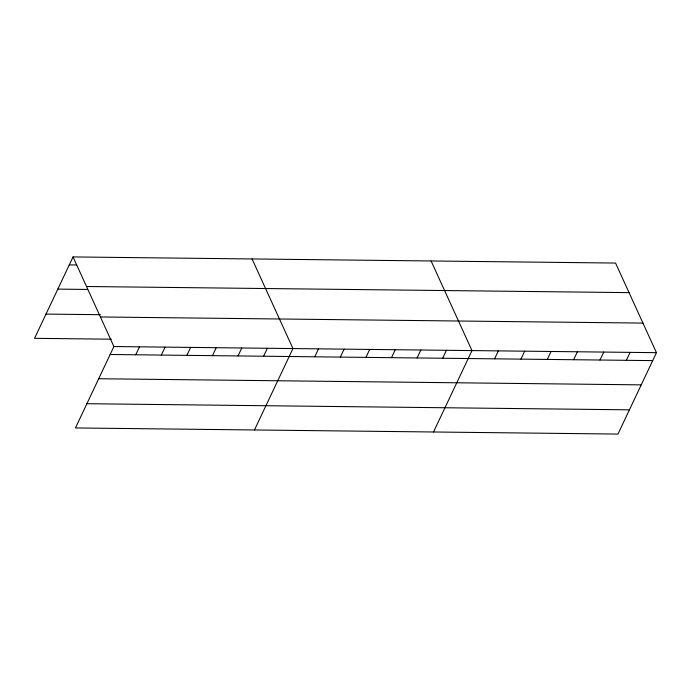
<?xml version="1.0" encoding="UTF-8"?>
<svg xmlns="http://www.w3.org/2000/svg" width="691" height="691" viewBox="0 0 691 691"><rect width="100%" height="100%" fill="white"/><g stroke="black" fill="none" stroke-linecap="round" stroke-linejoin="round"><path stroke-width="1.04" d="M73.03 256.931L113.911 346.545L75.44 427.945L617.97 434.069L656.45 352.669L615.56 263.055L73.03 256.931L34.55 338.331L111.277 339.195M135.73 354.785L139.487 346.839M161.314 355.07L165.071 347.124M186.89 355.364L190.647 347.409M212.465 355.649L216.223 347.703M238.041 355.934L241.798 347.988M263.616 356.228L267.374 348.281M254.469 429.966L292.949 348.566L252.068 258.952M314.768 356.806L318.525 348.86M340.343 357.092L344.101 349.145M365.928 357.385L369.685 349.43M391.503 357.67L395.261 349.724M417.079 357.955L420.836 350.009M442.655 358.249L446.412 350.302M433.507 431.987L471.988 350.587L431.098 260.973M494.583 358.836L498.341 350.89M520.936 359.13L524.694 351.183M547.289 359.432L551.047 351.486M573.634 359.726L577.391 351.779M599.987 360.028L603.744 352.073M626.34 360.322L630.097 352.375M69.273 264.878L76.727 264.964M86.522 286.506L629.06 292.63M57.811 289.114L87.653 289.451M46.012 314.085L100.359 314.699M100.42 316.97L642.958 323.094M113.911 346.545L656.45 352.669M110.154 354.492L652.693 360.616M98.701 378.737L641.239 384.861M86.893 403.708L629.432 409.832"/></g></svg>
